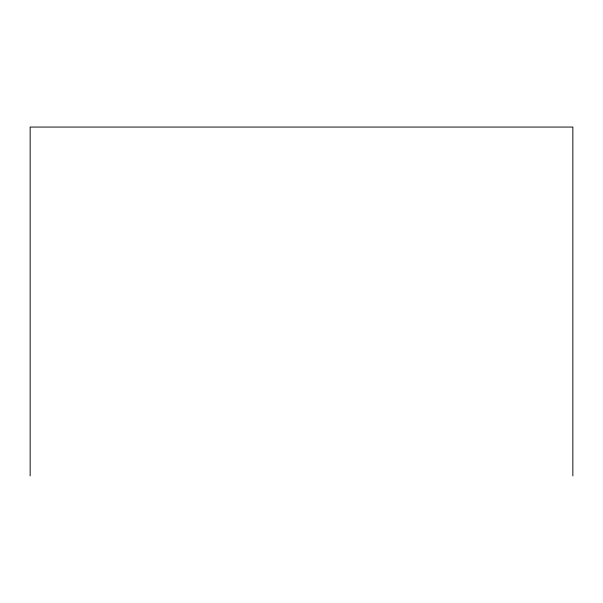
<?xml version="1.0" encoding="UTF-8"?>
<svg xmlns="http://www.w3.org/2000/svg" width="603" height="603" viewBox="0 0 603 603"><rect width="100%" height="100%" fill="white"/><g stroke="black" fill="none" stroke-linecap="round" stroke-linejoin="round"><path stroke-width="0.9" d="M572.85 475.94L572.85 127.06L30.15 127.06L30.15 475.94"/></g></svg>
